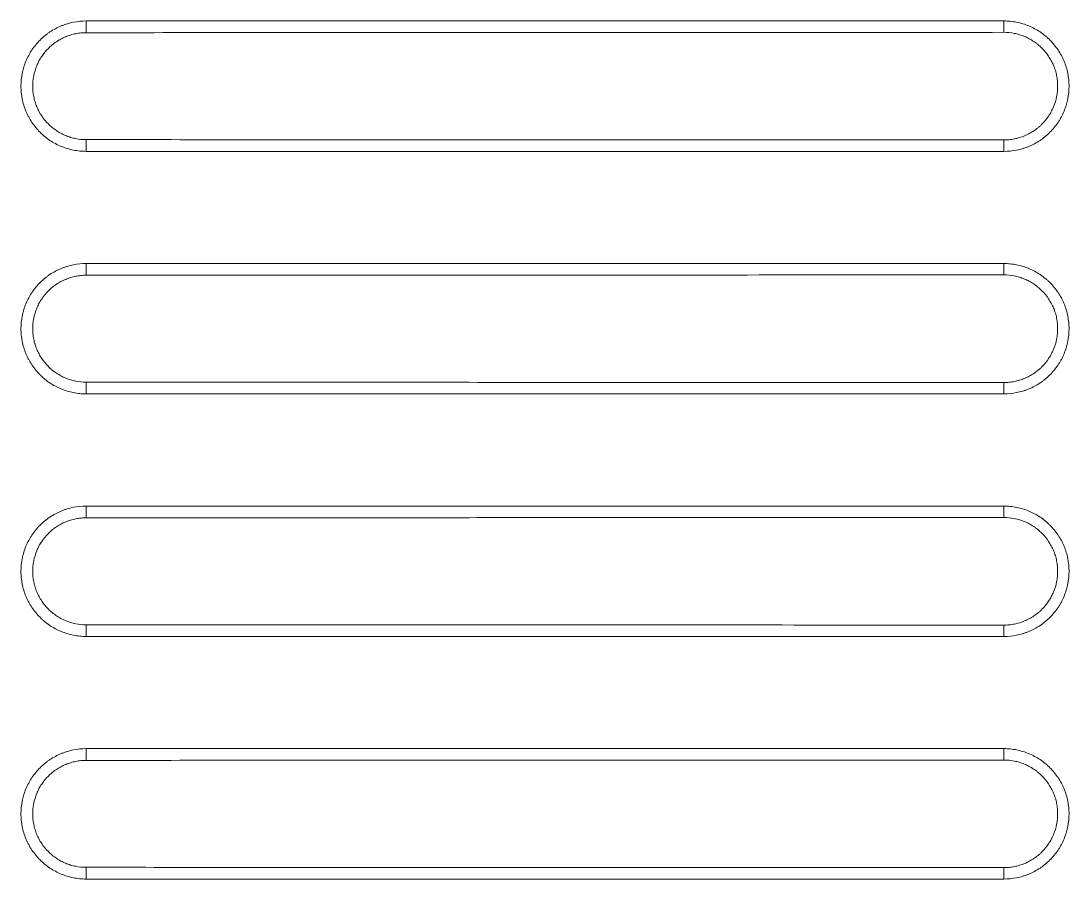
# Model space of a CAD drawing. Header units: millimetres. Extents: x -195 to 1349, y 148 to 750.
# Drawn here: x 904.64 to 924.09, y 431.03 to 446.94 of the extents above; entities that cross this region are included whole.
import ezdxf

# ---------------------------------------------------------------- set-up
doc = ezdxf.new("R2010")
doc.units = ezdxf.units.MM
doc.layers.add('4', color=7, linetype='CONTINUOUS', true_color=0xffffff)

msp = doc.modelspace()

# ---------------------------------------------------------------- linework, layer by layer
at = {"layer": '4', "color": 7, "linetype": 'Continuous', "lineweight": 18}
for points, knots in [([(905.849, 446.945), (905.769, 446.945), (905.69, 446.937), (905.574, 446.914), (905.536, 446.904), (905.479, 446.887), (905.46, 446.881), (905.423, 446.867), (905.404, 446.86), (905.313, 446.822), (905.243, 446.785), (905.161, 446.73), (905.145, 446.719), (905.113, 446.695), (905.097, 446.683), (905.051, 446.645), (905.022, 446.619), (904.938, 446.535), (904.888, 446.474), (904.832, 446.391), (904.822, 446.374), (904.801, 446.34), (904.792, 446.323), (904.764, 446.271), (904.747, 446.235), (904.716, 446.162), (904.703, 446.125), (904.686, 446.068), (904.681, 446.049), (904.671, 446.011), (904.667, 445.991), (904.647, 445.893), (904.639, 445.815), (904.639, 445.697), (904.641, 445.657), (904.647, 445.598), (904.65, 445.578), (904.655, 445.539), (904.659, 445.519), (904.678, 445.422), (904.701, 445.347), (904.739, 445.255), (904.747, 445.237), (904.764, 445.201), (904.773, 445.183), (904.801, 445.13), (904.821, 445.097), (904.887, 444.998), (904.937, 444.937), (905.007, 444.867), (905.022, 444.853), (905.051, 444.826), (905.096, 444.787), (905.143, 444.752), (905.209, 444.708), (905.243, 444.688), (905.313, 444.65), (905.349, 444.633), (905.459, 444.588), (905.534, 444.565), (905.65, 444.541), (905.69, 444.536), (905.769, 444.528), (905.809, 444.526), (905.849, 444.526)], [0, 0, 0, 0, 0.0625, 0.0625, 0.09375, 0.09375, 0.109375, 0.109375, 0.125, 0.125, 0.1875, 0.1875, 0.203125, 0.203125, 0.21875, 0.21875, 0.25, 0.25, 0.3125, 0.3125, 0.328125, 0.328125, 0.34375, 0.34375, 0.375, 0.375, 0.40625, 0.40625, 0.421875, 0.421875, 0.4375, 0.4375, 0.5, 0.5, 0.53125, 0.53125, 0.546875, 0.546875, 0.5625, 0.5625, 0.625, 0.625, 0.640625, 0.640625, 0.65625, 0.65625, 0.6875, 0.6875, 0.75, 0.75, 0.765625, 0.765625, 0.78125, 0.8125, 0.8125, 0.84375, 0.84375, 0.875, 0.875, 0.9375, 0.9375, 0.96875, 0.96875, 1, 1, 1, 1]), ([(922.878, 446.945), (920.57, 446.945), (918.262, 446.945), (914.27, 446.945), (912.586, 446.945), (909.217, 446.945), (907.533, 446.945), (905.849, 446.945)], [0, 0, 0, 0, 0.406548, 0.406548, 0.703274, 0.703274, 1, 1, 1, 1]), ([(922.878, 444.526), (922.957, 444.526), (923.036, 444.534), (923.152, 444.557), (923.19, 444.566), (923.247, 444.584), (923.266, 444.59), (923.304, 444.603), (923.322, 444.61), (923.414, 444.648), (923.483, 444.685), (923.565, 444.74), (923.582, 444.752), (923.614, 444.775), (923.629, 444.788), (923.676, 444.826), (923.705, 444.852), (923.789, 444.936), (923.839, 444.997), (923.894, 445.079), (923.905, 445.096), (923.925, 445.13), (923.935, 445.148), (923.963, 445.2), (923.98, 445.236), (924.01, 445.308), (924.023, 445.346), (924.04, 445.402), (924.046, 445.421), (924.055, 445.46), (924.06, 445.48), (924.079, 445.577), (924.087, 445.656), (924.087, 445.774), (924.085, 445.813), (924.079, 445.873), (924.077, 445.893), (924.071, 445.932), (924.068, 445.952), (924.048, 446.049), (924.026, 446.124), (923.988, 446.216), (923.98, 446.234), (923.963, 446.27), (923.954, 446.288), (923.926, 446.34), (923.905, 446.374), (923.84, 446.472), (923.79, 446.534), (923.719, 446.604), (923.705, 446.618), (923.675, 446.645), (923.631, 446.683), (923.583, 446.719), (923.518, 446.762), (923.484, 446.783), (923.414, 446.82), (923.378, 446.837), (923.268, 446.883), (923.192, 446.906), (923.076, 446.929), (923.037, 446.935), (922.957, 446.943), (922.917, 446.945), (922.878, 446.945)], [0, 0, 0, 0, 0.0625, 0.0625, 0.09375, 0.09375, 0.109375, 0.109375, 0.125, 0.125, 0.1875, 0.1875, 0.203125, 0.203125, 0.21875, 0.21875, 0.25, 0.25, 0.3125, 0.3125, 0.328125, 0.328125, 0.34375, 0.34375, 0.375, 0.375, 0.40625, 0.40625, 0.421875, 0.421875, 0.4375, 0.4375, 0.5, 0.5, 0.53125, 0.53125, 0.546875, 0.546875, 0.5625, 0.5625, 0.625, 0.625, 0.640625, 0.640625, 0.65625, 0.65625, 0.6875, 0.6875, 0.75, 0.75, 0.765625, 0.765625, 0.78125, 0.8125, 0.8125, 0.84375, 0.84375, 0.875, 0.875, 0.9375, 0.9375, 0.96875, 0.96875, 1, 1, 1, 1]), ([(905.849, 444.743), (905.783, 444.743), (905.719, 444.75), (905.624, 444.769), (905.593, 444.776), (905.53, 444.795), (905.499, 444.806), (905.439, 444.831), (905.381, 444.859), (905.325, 444.892), (905.285, 444.919), (905.272, 444.929), (905.246, 444.948), (905.233, 444.958), (905.195, 444.989), (905.171, 445.011), (905.102, 445.08), (905.061, 445.13), (905.016, 445.197), (905.007, 445.211), (904.99, 445.239), (904.982, 445.253), (904.959, 445.296), (904.945, 445.325), (904.921, 445.385), (904.91, 445.416), (904.895, 445.462), (904.891, 445.478), (904.883, 445.509), (904.88, 445.525), (904.87, 445.573), (904.861, 445.638), (904.857, 445.702), (904.857, 445.767), (904.859, 445.799), (904.863, 445.848), (904.865, 445.864), (904.87, 445.897), (904.884, 445.977), (904.908, 446.054), (904.939, 446.129), (904.945, 446.144), (904.959, 446.173), (904.966, 446.188), (904.989, 446.231), (905.006, 446.259), (905.06, 446.34), (905.101, 446.39), (905.159, 446.448), (905.17, 446.459), (905.195, 446.481), (905.207, 446.491), (905.244, 446.522), (905.27, 446.542), (905.324, 446.578), (905.352, 446.594), (905.409, 446.625), (905.439, 446.639), (905.499, 446.664), (905.56, 446.686), (905.623, 446.702), (905.686, 446.714), (905.718, 446.719), (905.783, 446.726), (905.816, 446.727), (905.849, 446.727)], [0, 0, 0, 0, 0.0625, 0.0625, 0.09375, 0.09375, 0.125, 0.125, 0.15625, 0.1875, 0.1875, 0.203125, 0.203125, 0.21875, 0.21875, 0.25, 0.25, 0.3125, 0.3125, 0.328125, 0.328125, 0.34375, 0.34375, 0.375, 0.375, 0.40625, 0.40625, 0.421875, 0.421875, 0.4375, 0.4375, 0.46875, 0.5, 0.5, 0.53125, 0.53125, 0.546875, 0.546875, 0.5625, 0.625, 0.625, 0.640625, 0.640625, 0.65625, 0.65625, 0.6875, 0.6875, 0.75, 0.75, 0.765625, 0.765625, 0.78125, 0.78125, 0.8125, 0.8125, 0.84375, 0.84375, 0.875, 0.875, 0.90625, 0.9375, 0.9375, 0.96875, 0.96875, 1, 1, 1, 1]), ([(922.878, 446.734), (920.57, 446.733), (918.262, 446.732), (914.27, 446.73), (912.586, 446.73), (909.217, 446.729), (907.533, 446.728), (905.849, 446.727)], [0, 0, 0, 0, 0.406541, 0.406541, 0.703271, 0.703271, 1, 1, 1, 1]), ([(922.878, 446.734), (922.943, 446.734), (923.008, 446.727), (923.104, 446.708), (923.136, 446.7), (923.183, 446.686), (923.198, 446.681), (923.229, 446.67), (923.245, 446.664), (923.29, 446.645), (923.349, 446.617), (923.405, 446.584), (923.445, 446.557), (923.459, 446.547), (923.485, 446.528), (923.498, 446.518), (923.536, 446.486), (923.56, 446.464), (923.63, 446.395), (923.671, 446.345), (923.717, 446.277), (923.725, 446.263), (923.742, 446.235), (923.75, 446.221), (923.774, 446.177), (923.787, 446.148), (923.812, 446.088), (923.823, 446.057), (923.838, 446.01), (923.842, 445.995), (923.85, 445.963), (923.854, 445.947), (923.863, 445.898), (923.873, 445.834), (923.876, 445.769), (923.876, 445.704), (923.875, 445.671), (923.87, 445.622), (923.868, 445.606), (923.863, 445.573), (923.849, 445.492), (923.825, 445.415), (923.794, 445.339), (923.788, 445.324), (923.774, 445.294), (923.766, 445.28), (923.743, 445.236), (923.726, 445.208), (923.672, 445.127), (923.631, 445.077), (923.573, 445.018), (923.561, 445.007), (923.536, 444.985), (923.524, 444.974), (923.486, 444.943), (923.46, 444.924), (923.406, 444.888), (923.378, 444.871), (923.32, 444.84), (923.29, 444.826), (923.23, 444.801), (923.169, 444.779), (923.105, 444.763), (923.041, 444.75), (923.009, 444.745), (922.943, 444.739), (922.91, 444.737), (922.878, 444.737)], [0, 0, 0, 0, 0.0625, 0.0625, 0.09375, 0.09375, 0.109375, 0.109375, 0.125, 0.125, 0.15625, 0.1875, 0.1875, 0.203125, 0.203125, 0.21875, 0.21875, 0.25, 0.25, 0.3125, 0.3125, 0.328125, 0.328125, 0.34375, 0.34375, 0.375, 0.375, 0.40625, 0.40625, 0.421875, 0.421875, 0.4375, 0.4375, 0.46875, 0.5, 0.5, 0.53125, 0.53125, 0.546875, 0.546875, 0.5625, 0.625, 0.625, 0.640625, 0.640625, 0.65625, 0.65625, 0.6875, 0.6875, 0.75, 0.75, 0.765625, 0.765625, 0.78125, 0.78125, 0.8125, 0.8125, 0.84375, 0.84375, 0.875, 0.875, 0.90625, 0.9375, 0.9375, 0.96875, 0.96875, 1, 1, 1, 1]), ([(922.878, 444.737), (920.57, 444.738), (918.262, 444.739), (914.27, 444.74), (912.586, 444.741), (909.217, 444.742), (907.533, 444.743), (905.849, 444.743)], [0, 0, 0, 0, 0.406541, 0.406541, 0.703271, 0.703271, 1, 1, 1, 1]), ([(922.878, 444.526), (920.57, 444.526), (918.262, 444.526), (914.27, 444.526), (912.586, 444.526), (909.217, 444.526), (907.533, 444.526), (905.849, 444.526)], [0, 0, 0, 0, 0.406548, 0.406548, 0.703274, 0.703274, 1, 1, 1, 1]), ([(905.849, 442.445), (905.769, 442.445), (905.69, 442.437), (905.574, 442.414), (905.536, 442.404), (905.479, 442.387), (905.46, 442.381), (905.423, 442.367), (905.404, 442.36), (905.313, 442.322), (905.243, 442.285), (905.161, 442.23), (905.145, 442.219), (905.113, 442.195), (905.097, 442.183), (905.051, 442.145), (905.022, 442.119), (904.938, 442.035), (904.888, 441.974), (904.832, 441.891), (904.822, 441.874), (904.801, 441.84), (904.792, 441.823), (904.764, 441.771), (904.747, 441.735), (904.716, 441.662), (904.703, 441.625), (904.686, 441.568), (904.681, 441.549), (904.671, 441.511), (904.667, 441.491), (904.647, 441.393), (904.639, 441.315), (904.639, 441.197), (904.641, 441.157), (904.647, 441.098), (904.65, 441.078), (904.655, 441.039), (904.659, 441.019), (904.678, 440.922), (904.701, 440.847), (904.739, 440.755), (904.747, 440.737), (904.764, 440.701), (904.773, 440.683), (904.801, 440.63), (904.821, 440.597), (904.887, 440.498), (904.937, 440.437), (905.007, 440.367), (905.022, 440.353), (905.051, 440.326), (905.096, 440.287), (905.143, 440.252), (905.209, 440.208), (905.243, 440.188), (905.313, 440.15), (905.349, 440.133), (905.459, 440.088), (905.534, 440.065), (905.65, 440.041), (905.69, 440.036), (905.769, 440.028), (905.809, 440.026), (905.849, 440.026)], [0, 0, 0, 0, 0.0625, 0.0625, 0.09375, 0.09375, 0.109375, 0.109375, 0.125, 0.125, 0.1875, 0.1875, 0.203125, 0.203125, 0.21875, 0.21875, 0.25, 0.25, 0.3125, 0.3125, 0.328125, 0.328125, 0.34375, 0.34375, 0.375, 0.375, 0.40625, 0.40625, 0.421875, 0.421875, 0.4375, 0.4375, 0.5, 0.5, 0.53125, 0.53125, 0.546875, 0.546875, 0.5625, 0.5625, 0.625, 0.625, 0.640625, 0.640625, 0.65625, 0.65625, 0.6875, 0.6875, 0.75, 0.75, 0.765625, 0.765625, 0.78125, 0.8125, 0.8125, 0.84375, 0.84375, 0.875, 0.875, 0.9375, 0.9375, 0.96875, 0.96875, 1, 1, 1, 1]), ([(922.878, 442.445), (920.57, 442.445), (918.262, 442.445), (914.27, 442.445), (912.586, 442.445), (909.217, 442.445), (907.533, 442.445), (905.849, 442.445)], [0, 0, 0, 0, 0.406548, 0.406548, 0.703274, 0.703274, 1, 1, 1, 1]), ([(922.878, 440.026), (922.957, 440.026), (923.036, 440.034), (923.152, 440.057), (923.19, 440.066), (923.247, 440.084), (923.266, 440.09), (923.304, 440.103), (923.322, 440.11), (923.414, 440.148), (923.483, 440.185), (923.565, 440.24), (923.582, 440.252), (923.614, 440.275), (923.629, 440.288), (923.676, 440.326), (923.705, 440.352), (923.789, 440.436), (923.839, 440.497), (923.894, 440.579), (923.905, 440.596), (923.925, 440.63), (923.935, 440.648), (923.963, 440.7), (923.98, 440.736), (924.01, 440.808), (924.023, 440.846), (924.04, 440.902), (924.046, 440.921), (924.055, 440.96), (924.06, 440.98), (924.079, 441.077), (924.087, 441.156), (924.087, 441.274), (924.085, 441.313), (924.079, 441.373), (924.077, 441.393), (924.071, 441.432), (924.068, 441.452), (924.048, 441.549), (924.026, 441.624), (923.988, 441.716), (923.98, 441.734), (923.963, 441.77), (923.954, 441.788), (923.926, 441.84), (923.905, 441.874), (923.84, 441.972), (923.79, 442.034), (923.719, 442.104), (923.705, 442.118), (923.675, 442.145), (923.631, 442.183), (923.583, 442.219), (923.518, 442.262), (923.484, 442.283), (923.414, 442.32), (923.378, 442.337), (923.268, 442.383), (923.192, 442.406), (923.076, 442.429), (923.037, 442.435), (922.957, 442.443), (922.917, 442.445), (922.878, 442.445)], [0, 0, 0, 0, 0.0625, 0.0625, 0.09375, 0.09375, 0.109375, 0.109375, 0.125, 0.125, 0.1875, 0.1875, 0.203125, 0.203125, 0.21875, 0.21875, 0.25, 0.25, 0.3125, 0.3125, 0.328125, 0.328125, 0.34375, 0.34375, 0.375, 0.375, 0.40625, 0.40625, 0.421875, 0.421875, 0.4375, 0.4375, 0.5, 0.5, 0.53125, 0.53125, 0.546875, 0.546875, 0.5625, 0.5625, 0.625, 0.625, 0.640625, 0.640625, 0.65625, 0.65625, 0.6875, 0.6875, 0.75, 0.75, 0.765625, 0.765625, 0.78125, 0.8125, 0.8125, 0.84375, 0.84375, 0.875, 0.875, 0.9375, 0.9375, 0.96875, 0.96875, 1, 1, 1, 1]), ([(905.849, 440.243), (905.783, 440.243), (905.719, 440.25), (905.624, 440.269), (905.593, 440.276), (905.53, 440.295), (905.499, 440.306), (905.439, 440.331), (905.381, 440.359), (905.325, 440.392), (905.285, 440.419), (905.272, 440.429), (905.246, 440.448), (905.233, 440.458), (905.195, 440.489), (905.171, 440.511), (905.102, 440.58), (905.061, 440.63), (905.016, 440.697), (905.007, 440.711), (904.99, 440.739), (904.982, 440.753), (904.959, 440.796), (904.945, 440.825), (904.921, 440.885), (904.91, 440.916), (904.895, 440.962), (904.891, 440.978), (904.883, 441.009), (904.88, 441.025), (904.87, 441.073), (904.861, 441.138), (904.857, 441.202), (904.857, 441.267), (904.859, 441.299), (904.863, 441.348), (904.865, 441.364), (904.87, 441.397), (904.884, 441.477), (904.908, 441.554), (904.939, 441.629), (904.945, 441.644), (904.959, 441.673), (904.966, 441.688), (904.989, 441.731), (905.006, 441.759), (905.06, 441.84), (905.101, 441.89), (905.159, 441.948), (905.17, 441.959), (905.195, 441.981), (905.207, 441.991), (905.244, 442.022), (905.27, 442.042), (905.324, 442.078), (905.352, 442.094), (905.409, 442.125), (905.439, 442.139), (905.499, 442.164), (905.56, 442.186), (905.623, 442.202), (905.686, 442.214), (905.718, 442.219), (905.783, 442.226), (905.816, 442.227), (905.849, 442.227)], [0, 0, 0, 0, 0.0625, 0.0625, 0.09375, 0.09375, 0.125, 0.125, 0.15625, 0.1875, 0.1875, 0.203125, 0.203125, 0.21875, 0.21875, 0.25, 0.25, 0.3125, 0.3125, 0.328125, 0.328125, 0.34375, 0.34375, 0.375, 0.375, 0.40625, 0.40625, 0.421875, 0.421875, 0.4375, 0.4375, 0.46875, 0.5, 0.5, 0.53125, 0.53125, 0.546875, 0.546875, 0.5625, 0.625, 0.625, 0.640625, 0.640625, 0.65625, 0.65625, 0.6875, 0.6875, 0.75, 0.75, 0.765625, 0.765625, 0.78125, 0.78125, 0.8125, 0.8125, 0.84375, 0.84375, 0.875, 0.875, 0.90625, 0.9375, 0.9375, 0.96875, 0.96875, 1, 1, 1, 1]), ([(922.878, 442.234), (920.57, 442.233), (918.262, 442.232), (914.27, 442.23), (912.586, 442.23), (909.217, 442.229), (907.533, 442.228), (905.849, 442.227)], [0, 0, 0, 0, 0.406541, 0.406541, 0.703271, 0.703271, 1, 1, 1, 1]), ([(922.878, 442.234), (922.943, 442.234), (923.008, 442.227), (923.104, 442.208), (923.136, 442.2), (923.183, 442.186), (923.198, 442.181), (923.229, 442.17), (923.245, 442.164), (923.29, 442.145), (923.349, 442.117), (923.405, 442.084), (923.445, 442.057), (923.459, 442.047), (923.485, 442.028), (923.498, 442.018), (923.536, 441.986), (923.56, 441.964), (923.63, 441.895), (923.671, 441.845), (923.717, 441.777), (923.725, 441.763), (923.742, 441.735), (923.75, 441.721), (923.774, 441.677), (923.787, 441.648), (923.812, 441.588), (923.823, 441.557), (923.838, 441.51), (923.842, 441.495), (923.85, 441.463), (923.854, 441.447), (923.863, 441.398), (923.873, 441.334), (923.876, 441.269), (923.876, 441.204), (923.875, 441.171), (923.87, 441.122), (923.868, 441.106), (923.863, 441.073), (923.849, 440.992), (923.825, 440.915), (923.794, 440.839), (923.788, 440.824), (923.774, 440.794), (923.766, 440.78), (923.743, 440.736), (923.726, 440.708), (923.672, 440.627), (923.631, 440.577), (923.573, 440.518), (923.561, 440.507), (923.536, 440.485), (923.524, 440.474), (923.486, 440.443), (923.46, 440.424), (923.406, 440.388), (923.378, 440.371), (923.32, 440.34), (923.29, 440.326), (923.23, 440.301), (923.169, 440.279), (923.105, 440.263), (923.041, 440.25), (923.009, 440.245), (922.943, 440.239), (922.91, 440.237), (922.878, 440.237)], [0, 0, 0, 0, 0.0625, 0.0625, 0.09375, 0.09375, 0.109375, 0.109375, 0.125, 0.125, 0.15625, 0.1875, 0.1875, 0.203125, 0.203125, 0.21875, 0.21875, 0.25, 0.25, 0.3125, 0.3125, 0.328125, 0.328125, 0.34375, 0.34375, 0.375, 0.375, 0.40625, 0.40625, 0.421875, 0.421875, 0.4375, 0.4375, 0.46875, 0.5, 0.5, 0.53125, 0.53125, 0.546875, 0.546875, 0.5625, 0.625, 0.625, 0.640625, 0.640625, 0.65625, 0.65625, 0.6875, 0.6875, 0.75, 0.75, 0.765625, 0.765625, 0.78125, 0.78125, 0.8125, 0.8125, 0.84375, 0.84375, 0.875, 0.875, 0.90625, 0.9375, 0.9375, 0.96875, 0.96875, 1, 1, 1, 1]), ([(922.878, 440.237), (920.57, 440.238), (918.262, 440.239), (914.27, 440.24), (912.586, 440.241), (909.217, 440.242), (907.533, 440.243), (905.849, 440.243)], [0, 0, 0, 0, 0.406541, 0.406541, 0.703271, 0.703271, 1, 1, 1, 1]), ([(922.878, 440.026), (920.57, 440.026), (918.262, 440.026), (914.27, 440.026), (912.586, 440.026), (909.217, 440.026), (907.533, 440.026), (905.849, 440.026)], [0, 0, 0, 0, 0.406548, 0.406548, 0.703274, 0.703274, 1, 1, 1, 1]), ([(905.849, 437.945), (905.769, 437.945), (905.69, 437.937), (905.574, 437.914), (905.536, 437.904), (905.479, 437.887), (905.46, 437.881), (905.423, 437.867), (905.404, 437.86), (905.313, 437.822), (905.243, 437.785), (905.161, 437.73), (905.145, 437.719), (905.113, 437.695), (905.097, 437.683), (905.051, 437.645), (905.022, 437.619), (904.938, 437.535), (904.888, 437.474), (904.832, 437.391), (904.822, 437.374), (904.801, 437.34), (904.792, 437.323), (904.764, 437.271), (904.747, 437.235), (904.716, 437.162), (904.703, 437.125), (904.686, 437.068), (904.681, 437.049), (904.671, 437.011), (904.667, 436.991), (904.647, 436.893), (904.639, 436.815), (904.639, 436.697), (904.641, 436.657), (904.647, 436.598), (904.65, 436.578), (904.655, 436.539), (904.659, 436.519), (904.678, 436.422), (904.701, 436.347), (904.739, 436.255), (904.747, 436.237), (904.764, 436.201), (904.773, 436.183), (904.801, 436.13), (904.821, 436.097), (904.887, 435.998), (904.937, 435.937), (905.007, 435.867), (905.022, 435.853), (905.051, 435.826), (905.096, 435.787), (905.143, 435.752), (905.209, 435.708), (905.243, 435.688), (905.313, 435.65), (905.349, 435.633), (905.459, 435.588), (905.534, 435.565), (905.65, 435.541), (905.69, 435.536), (905.769, 435.528), (905.809, 435.526), (905.849, 435.526)], [0, 0, 0, 0, 0.0625, 0.0625, 0.09375, 0.09375, 0.109375, 0.109375, 0.125, 0.125, 0.1875, 0.1875, 0.203125, 0.203125, 0.21875, 0.21875, 0.25, 0.25, 0.3125, 0.3125, 0.328125, 0.328125, 0.34375, 0.34375, 0.375, 0.375, 0.40625, 0.40625, 0.421875, 0.421875, 0.4375, 0.4375, 0.5, 0.5, 0.53125, 0.53125, 0.546875, 0.546875, 0.5625, 0.5625, 0.625, 0.625, 0.640625, 0.640625, 0.65625, 0.65625, 0.6875, 0.6875, 0.75, 0.75, 0.765625, 0.765625, 0.78125, 0.8125, 0.8125, 0.84375, 0.84375, 0.875, 0.875, 0.9375, 0.9375, 0.96875, 0.96875, 1, 1, 1, 1]), ([(922.878, 437.945), (920.57, 437.945), (918.262, 437.945), (914.27, 437.945), (912.586, 437.945), (909.217, 437.945), (907.533, 437.945), (905.849, 437.945)], [0, 0, 0, 0, 0.406548, 0.406548, 0.703274, 0.703274, 1, 1, 1, 1]), ([(922.878, 435.526), (922.957, 435.526), (923.036, 435.534), (923.152, 435.557), (923.19, 435.566), (923.247, 435.584), (923.266, 435.59), (923.304, 435.603), (923.322, 435.61), (923.414, 435.648), (923.483, 435.685), (923.565, 435.74), (923.582, 435.752), (923.614, 435.775), (923.629, 435.788), (923.676, 435.826), (923.705, 435.852), (923.789, 435.936), (923.839, 435.997), (923.894, 436.079), (923.905, 436.096), (923.925, 436.13), (923.935, 436.148), (923.963, 436.2), (923.98, 436.236), (924.01, 436.308), (924.023, 436.346), (924.04, 436.402), (924.046, 436.421), (924.055, 436.46), (924.06, 436.48), (924.079, 436.577), (924.087, 436.656), (924.087, 436.774), (924.085, 436.813), (924.079, 436.873), (924.077, 436.893), (924.071, 436.932), (924.068, 436.952), (924.048, 437.049), (924.026, 437.124), (923.988, 437.216), (923.98, 437.234), (923.963, 437.27), (923.954, 437.288), (923.926, 437.34), (923.905, 437.374), (923.84, 437.472), (923.79, 437.534), (923.719, 437.604), (923.705, 437.618), (923.675, 437.645), (923.631, 437.683), (923.583, 437.719), (923.518, 437.762), (923.484, 437.783), (923.414, 437.82), (923.378, 437.837), (923.268, 437.883), (923.192, 437.906), (923.076, 437.929), (923.037, 437.935), (922.957, 437.943), (922.917, 437.945), (922.878, 437.945)], [0, 0, 0, 0, 0.0625, 0.0625, 0.09375, 0.09375, 0.109375, 0.109375, 0.125, 0.125, 0.1875, 0.1875, 0.203125, 0.203125, 0.21875, 0.21875, 0.25, 0.25, 0.3125, 0.3125, 0.328125, 0.328125, 0.34375, 0.34375, 0.375, 0.375, 0.40625, 0.40625, 0.421875, 0.421875, 0.4375, 0.4375, 0.5, 0.5, 0.53125, 0.53125, 0.546875, 0.546875, 0.5625, 0.5625, 0.625, 0.625, 0.640625, 0.640625, 0.65625, 0.65625, 0.6875, 0.6875, 0.75, 0.75, 0.765625, 0.765625, 0.78125, 0.8125, 0.8125, 0.84375, 0.84375, 0.875, 0.875, 0.9375, 0.9375, 0.96875, 0.96875, 1, 1, 1, 1]), ([(905.849, 435.743), (905.783, 435.743), (905.719, 435.75), (905.624, 435.769), (905.593, 435.776), (905.53, 435.795), (905.499, 435.806), (905.439, 435.831), (905.381, 435.859), (905.325, 435.892), (905.285, 435.919), (905.272, 435.929), (905.246, 435.948), (905.233, 435.958), (905.195, 435.989), (905.171, 436.011), (905.102, 436.08), (905.061, 436.13), (905.016, 436.197), (905.007, 436.211), (904.99, 436.239), (904.982, 436.253), (904.959, 436.296), (904.945, 436.325), (904.921, 436.385), (904.91, 436.416), (904.895, 436.462), (904.891, 436.478), (904.883, 436.509), (904.88, 436.525), (904.87, 436.573), (904.861, 436.638), (904.857, 436.702), (904.857, 436.767), (904.859, 436.799), (904.863, 436.848), (904.865, 436.864), (904.87, 436.897), (904.884, 436.977), (904.908, 437.054), (904.939, 437.129), (904.945, 437.144), (904.959, 437.173), (904.966, 437.188), (904.989, 437.231), (905.006, 437.259), (905.06, 437.34), (905.101, 437.39), (905.159, 437.448), (905.17, 437.459), (905.195, 437.481), (905.207, 437.491), (905.244, 437.522), (905.27, 437.542), (905.324, 437.578), (905.352, 437.594), (905.409, 437.625), (905.439, 437.639), (905.499, 437.664), (905.56, 437.686), (905.623, 437.702), (905.686, 437.714), (905.718, 437.719), (905.783, 437.726), (905.816, 437.727), (905.849, 437.727)], [0, 0, 0, 0, 0.0625, 0.0625, 0.09375, 0.09375, 0.125, 0.125, 0.15625, 0.1875, 0.1875, 0.203125, 0.203125, 0.21875, 0.21875, 0.25, 0.25, 0.3125, 0.3125, 0.328125, 0.328125, 0.34375, 0.34375, 0.375, 0.375, 0.40625, 0.40625, 0.421875, 0.421875, 0.4375, 0.4375, 0.46875, 0.5, 0.5, 0.53125, 0.53125, 0.546875, 0.546875, 0.5625, 0.625, 0.625, 0.640625, 0.640625, 0.65625, 0.65625, 0.6875, 0.6875, 0.75, 0.75, 0.765625, 0.765625, 0.78125, 0.78125, 0.8125, 0.8125, 0.84375, 0.84375, 0.875, 0.875, 0.90625, 0.9375, 0.9375, 0.96875, 0.96875, 1, 1, 1, 1]), ([(922.878, 437.734), (920.57, 437.733), (918.262, 437.732), (914.27, 437.73), (912.586, 437.73), (909.217, 437.729), (907.533, 437.728), (905.849, 437.727)], [0, 0, 0, 0, 0.406541, 0.406541, 0.703271, 0.703271, 1, 1, 1, 1]), ([(922.878, 437.734), (922.943, 437.734), (923.008, 437.727), (923.104, 437.708), (923.136, 437.7), (923.183, 437.686), (923.198, 437.681), (923.229, 437.67), (923.245, 437.664), (923.29, 437.645), (923.349, 437.617), (923.405, 437.584), (923.445, 437.557), (923.459, 437.547), (923.485, 437.528), (923.498, 437.518), (923.536, 437.486), (923.56, 437.464), (923.63, 437.395), (923.671, 437.345), (923.717, 437.277), (923.725, 437.263), (923.742, 437.235), (923.75, 437.221), (923.774, 437.177), (923.787, 437.148), (923.812, 437.088), (923.823, 437.057), (923.838, 437.01), (923.842, 436.995), (923.85, 436.963), (923.854, 436.947), (923.863, 436.898), (923.873, 436.834), (923.876, 436.769), (923.876, 436.704), (923.875, 436.671), (923.87, 436.622), (923.868, 436.606), (923.863, 436.573), (923.849, 436.492), (923.825, 436.415), (923.794, 436.339), (923.788, 436.324), (923.774, 436.294), (923.766, 436.28), (923.743, 436.236), (923.726, 436.208), (923.672, 436.127), (923.631, 436.077), (923.573, 436.018), (923.561, 436.007), (923.536, 435.985), (923.524, 435.974), (923.486, 435.943), (923.46, 435.924), (923.406, 435.888), (923.378, 435.871), (923.32, 435.84), (923.29, 435.826), (923.23, 435.801), (923.169, 435.779), (923.105, 435.763), (923.041, 435.75), (923.009, 435.745), (922.943, 435.739), (922.91, 435.737), (922.878, 435.737)], [0, 0, 0, 0, 0.0625, 0.0625, 0.09375, 0.09375, 0.109375, 0.109375, 0.125, 0.125, 0.15625, 0.1875, 0.1875, 0.203125, 0.203125, 0.21875, 0.21875, 0.25, 0.25, 0.3125, 0.3125, 0.328125, 0.328125, 0.34375, 0.34375, 0.375, 0.375, 0.40625, 0.40625, 0.421875, 0.421875, 0.4375, 0.4375, 0.46875, 0.5, 0.5, 0.53125, 0.53125, 0.546875, 0.546875, 0.5625, 0.625, 0.625, 0.640625, 0.640625, 0.65625, 0.65625, 0.6875, 0.6875, 0.75, 0.75, 0.765625, 0.765625, 0.78125, 0.78125, 0.8125, 0.8125, 0.84375, 0.84375, 0.875, 0.875, 0.90625, 0.9375, 0.9375, 0.96875, 0.96875, 1, 1, 1, 1]), ([(922.878, 435.737), (920.57, 435.738), (918.262, 435.739), (914.27, 435.74), (912.586, 435.741), (909.217, 435.742), (907.533, 435.743), (905.849, 435.743)], [0, 0, 0, 0, 0.406541, 0.406541, 0.703271, 0.703271, 1, 1, 1, 1]), ([(922.878, 435.526), (920.57, 435.526), (918.262, 435.526), (914.27, 435.526), (912.586, 435.526), (909.217, 435.526), (907.533, 435.526), (905.849, 435.526)], [0, 0, 0, 0, 0.406548, 0.406548, 0.703274, 0.703274, 1, 1, 1, 1]), ([(905.849, 433.445), (905.769, 433.445), (905.69, 433.437), (905.574, 433.414), (905.536, 433.404), (905.479, 433.387), (905.46, 433.381), (905.423, 433.367), (905.404, 433.36), (905.313, 433.322), (905.243, 433.285), (905.161, 433.23), (905.145, 433.219), (905.113, 433.195), (905.097, 433.183), (905.051, 433.145), (905.022, 433.119), (904.938, 433.035), (904.888, 432.974), (904.832, 432.891), (904.822, 432.874), (904.801, 432.84), (904.792, 432.823), (904.764, 432.771), (904.747, 432.735), (904.716, 432.662), (904.703, 432.625), (904.686, 432.568), (904.681, 432.549), (904.671, 432.511), (904.667, 432.491), (904.647, 432.393), (904.639, 432.315), (904.639, 432.197), (904.641, 432.157), (904.647, 432.098), (904.65, 432.078), (904.655, 432.039), (904.659, 432.019), (904.678, 431.922), (904.701, 431.847), (904.739, 431.755), (904.747, 431.737), (904.764, 431.701), (904.773, 431.683), (904.801, 431.63), (904.821, 431.597), (904.887, 431.498), (904.937, 431.437), (905.007, 431.367), (905.022, 431.353), (905.051, 431.326), (905.096, 431.287), (905.143, 431.252), (905.209, 431.208), (905.243, 431.188), (905.313, 431.15), (905.349, 431.133), (905.459, 431.088), (905.534, 431.065), (905.65, 431.041), (905.69, 431.036), (905.769, 431.028), (905.809, 431.026), (905.849, 431.026)], [0, 0, 0, 0, 0.0625, 0.0625, 0.09375, 0.09375, 0.109375, 0.109375, 0.125, 0.125, 0.1875, 0.1875, 0.203125, 0.203125, 0.21875, 0.21875, 0.25, 0.25, 0.3125, 0.3125, 0.328125, 0.328125, 0.34375, 0.34375, 0.375, 0.375, 0.40625, 0.40625, 0.421875, 0.421875, 0.4375, 0.4375, 0.5, 0.5, 0.53125, 0.53125, 0.546875, 0.546875, 0.5625, 0.5625, 0.625, 0.625, 0.640625, 0.640625, 0.65625, 0.65625, 0.6875, 0.6875, 0.75, 0.75, 0.765625, 0.765625, 0.78125, 0.8125, 0.8125, 0.84375, 0.84375, 0.875, 0.875, 0.9375, 0.9375, 0.96875, 0.96875, 1, 1, 1, 1]), ([(922.878, 433.445), (920.57, 433.445), (918.262, 433.445), (914.27, 433.445), (912.586, 433.445), (909.217, 433.445), (907.533, 433.445), (905.849, 433.445)], [0, 0, 0, 0, 0.406548, 0.406548, 0.703274, 0.703274, 1, 1, 1, 1]), ([(922.878, 431.026), (922.957, 431.026), (923.036, 431.034), (923.152, 431.057), (923.19, 431.066), (923.247, 431.084), (923.266, 431.09), (923.304, 431.103), (923.322, 431.11), (923.414, 431.148), (923.483, 431.185), (923.565, 431.24), (923.582, 431.252), (923.614, 431.275), (923.629, 431.288), (923.676, 431.326), (923.705, 431.352), (923.789, 431.436), (923.839, 431.497), (923.894, 431.579), (923.905, 431.596), (923.925, 431.63), (923.935, 431.648), (923.963, 431.7), (923.98, 431.736), (924.01, 431.808), (924.023, 431.846), (924.04, 431.902), (924.046, 431.921), (924.055, 431.96), (924.06, 431.98), (924.079, 432.077), (924.087, 432.156), (924.087, 432.274), (924.085, 432.313), (924.079, 432.373), (924.077, 432.393), (924.071, 432.432), (924.068, 432.452), (924.048, 432.549), (924.026, 432.624), (923.988, 432.716), (923.98, 432.734), (923.963, 432.77), (923.954, 432.788), (923.926, 432.84), (923.905, 432.874), (923.84, 432.972), (923.79, 433.034), (923.719, 433.104), (923.705, 433.118), (923.675, 433.145), (923.631, 433.183), (923.583, 433.219), (923.518, 433.262), (923.484, 433.283), (923.414, 433.32), (923.378, 433.337), (923.268, 433.383), (923.192, 433.406), (923.076, 433.429), (923.037, 433.435), (922.957, 433.443), (922.917, 433.445), (922.878, 433.445)], [0, 0, 0, 0, 0.0625, 0.0625, 0.09375, 0.09375, 0.109375, 0.109375, 0.125, 0.125, 0.1875, 0.1875, 0.203125, 0.203125, 0.21875, 0.21875, 0.25, 0.25, 0.3125, 0.3125, 0.328125, 0.328125, 0.34375, 0.34375, 0.375, 0.375, 0.40625, 0.40625, 0.421875, 0.421875, 0.4375, 0.4375, 0.5, 0.5, 0.53125, 0.53125, 0.546875, 0.546875, 0.5625, 0.5625, 0.625, 0.625, 0.640625, 0.640625, 0.65625, 0.65625, 0.6875, 0.6875, 0.75, 0.75, 0.765625, 0.765625, 0.78125, 0.8125, 0.8125, 0.84375, 0.84375, 0.875, 0.875, 0.9375, 0.9375, 0.96875, 0.96875, 1, 1, 1, 1]), ([(905.849, 431.243), (905.783, 431.243), (905.719, 431.25), (905.624, 431.269), (905.593, 431.276), (905.53, 431.295), (905.499, 431.306), (905.439, 431.331), (905.381, 431.359), (905.325, 431.392), (905.285, 431.419), (905.272, 431.429), (905.246, 431.448), (905.233, 431.458), (905.195, 431.489), (905.171, 431.511), (905.102, 431.58), (905.061, 431.63), (905.016, 431.697), (905.007, 431.711), (904.99, 431.739), (904.982, 431.753), (904.959, 431.796), (904.945, 431.825), (904.921, 431.885), (904.91, 431.916), (904.895, 431.962), (904.891, 431.978), (904.883, 432.009), (904.88, 432.025), (904.87, 432.073), (904.861, 432.138), (904.857, 432.202), (904.857, 432.267), (904.859, 432.299), (904.863, 432.348), (904.865, 432.364), (904.87, 432.397), (904.884, 432.477), (904.908, 432.554), (904.939, 432.629), (904.945, 432.644), (904.959, 432.673), (904.966, 432.688), (904.989, 432.731), (905.006, 432.759), (905.06, 432.84), (905.101, 432.89), (905.159, 432.948), (905.17, 432.959), (905.195, 432.981), (905.207, 432.991), (905.244, 433.022), (905.27, 433.042), (905.324, 433.078), (905.352, 433.094), (905.409, 433.125), (905.439, 433.139), (905.499, 433.164), (905.56, 433.186), (905.623, 433.202), (905.686, 433.214), (905.718, 433.219), (905.783, 433.226), (905.816, 433.227), (905.849, 433.227)], [0, 0, 0, 0, 0.0625, 0.0625, 0.09375, 0.09375, 0.125, 0.125, 0.15625, 0.1875, 0.1875, 0.203125, 0.203125, 0.21875, 0.21875, 0.25, 0.25, 0.3125, 0.3125, 0.328125, 0.328125, 0.34375, 0.34375, 0.375, 0.375, 0.40625, 0.40625, 0.421875, 0.421875, 0.4375, 0.4375, 0.46875, 0.5, 0.5, 0.53125, 0.53125, 0.546875, 0.546875, 0.5625, 0.625, 0.625, 0.640625, 0.640625, 0.65625, 0.65625, 0.6875, 0.6875, 0.75, 0.75, 0.765625, 0.765625, 0.78125, 0.78125, 0.8125, 0.8125, 0.84375, 0.84375, 0.875, 0.875, 0.90625, 0.9375, 0.9375, 0.96875, 0.96875, 1, 1, 1, 1]), ([(922.878, 433.234), (920.57, 433.233), (918.262, 433.232), (914.27, 433.23), (912.586, 433.23), (909.217, 433.229), (907.533, 433.228), (905.849, 433.227)], [0, 0, 0, 0, 0.406541, 0.406541, 0.703271, 0.703271, 1, 1, 1, 1]), ([(922.878, 433.234), (922.943, 433.234), (923.008, 433.227), (923.104, 433.208), (923.136, 433.2), (923.183, 433.186), (923.198, 433.181), (923.229, 433.17), (923.245, 433.164), (923.29, 433.145), (923.349, 433.117), (923.405, 433.084), (923.445, 433.057), (923.459, 433.047), (923.485, 433.028), (923.498, 433.018), (923.536, 432.986), (923.56, 432.964), (923.63, 432.895), (923.671, 432.845), (923.717, 432.777), (923.725, 432.763), (923.742, 432.735), (923.75, 432.721), (923.774, 432.677), (923.787, 432.648), (923.812, 432.588), (923.823, 432.557), (923.838, 432.51), (923.842, 432.495), (923.85, 432.463), (923.854, 432.447), (923.863, 432.398), (923.873, 432.334), (923.876, 432.269), (923.876, 432.204), (923.875, 432.171), (923.87, 432.122), (923.868, 432.106), (923.863, 432.073), (923.849, 431.992), (923.825, 431.915), (923.794, 431.839), (923.788, 431.824), (923.774, 431.794), (923.766, 431.78), (923.743, 431.736), (923.726, 431.708), (923.672, 431.627), (923.631, 431.577), (923.573, 431.518), (923.561, 431.507), (923.536, 431.485), (923.524, 431.474), (923.486, 431.443), (923.46, 431.424), (923.406, 431.388), (923.378, 431.371), (923.32, 431.34), (923.29, 431.326), (923.23, 431.301), (923.169, 431.279), (923.105, 431.263), (923.041, 431.25), (923.009, 431.245), (922.943, 431.239), (922.91, 431.237), (922.878, 431.237)], [0, 0, 0, 0, 0.0625, 0.0625, 0.09375, 0.09375, 0.109375, 0.109375, 0.125, 0.125, 0.15625, 0.1875, 0.1875, 0.203125, 0.203125, 0.21875, 0.21875, 0.25, 0.25, 0.3125, 0.3125, 0.328125, 0.328125, 0.34375, 0.34375, 0.375, 0.375, 0.40625, 0.40625, 0.421875, 0.421875, 0.4375, 0.4375, 0.46875, 0.5, 0.5, 0.53125, 0.53125, 0.546875, 0.546875, 0.5625, 0.625, 0.625, 0.640625, 0.640625, 0.65625, 0.65625, 0.6875, 0.6875, 0.75, 0.75, 0.765625, 0.765625, 0.78125, 0.78125, 0.8125, 0.8125, 0.84375, 0.84375, 0.875, 0.875, 0.90625, 0.9375, 0.9375, 0.96875, 0.96875, 1, 1, 1, 1]), ([(922.878, 431.237), (920.57, 431.238), (918.262, 431.239), (914.27, 431.24), (912.586, 431.241), (909.217, 431.242), (907.533, 431.243), (905.849, 431.243)], [0, 0, 0, 0, 0.406541, 0.406541, 0.703271, 0.703271, 1, 1, 1, 1]), ([(922.878, 431.026), (920.57, 431.026), (918.262, 431.026), (914.27, 431.026), (912.586, 431.026), (909.217, 431.026), (907.533, 431.026), (905.849, 431.026)], [0, 0, 0, 0, 0.406548, 0.406548, 0.703274, 0.703274, 1, 1, 1, 1])]:
    msp.add_open_spline(points, degree=3, knots=knots, dxfattribs=at)
at = {"layer": '4', "color": 7, "linetype": 'Continuous', "lineweight": 13}
for points in [[(905.849, 446.945), (905.849, 446.872), (905.849, 446.8), (905.849, 446.727)], [(922.878, 446.734), (922.878, 446.804), (922.878, 446.874), (922.878, 446.945)], [(905.849, 444.743), (905.849, 444.671), (905.849, 444.598), (905.849, 444.526)], [(922.878, 444.526), (922.878, 444.596), (922.878, 444.667), (922.878, 444.737)], [(905.849, 442.445), (905.849, 442.372), (905.849, 442.3), (905.849, 442.227)], [(922.878, 442.234), (922.878, 442.304), (922.878, 442.374), (922.878, 442.445)], [(905.849, 440.243), (905.849, 440.171), (905.849, 440.098), (905.849, 440.026)], [(922.878, 440.026), (922.878, 440.096), (922.878, 440.167), (922.878, 440.237)], [(905.849, 437.945), (905.849, 437.872), (905.849, 437.8), (905.849, 437.727)], [(922.878, 437.734), (922.878, 437.804), (922.878, 437.874), (922.878, 437.945)], [(905.849, 435.743), (905.849, 435.671), (905.849, 435.598), (905.849, 435.526)], [(922.878, 435.526), (922.878, 435.596), (922.878, 435.667), (922.878, 435.737)], [(905.849, 433.445), (905.849, 433.372), (905.849, 433.3), (905.849, 433.227)], [(922.878, 433.234), (922.878, 433.304), (922.878, 433.374), (922.878, 433.445)], [(905.849, 431.243), (905.849, 431.171), (905.849, 431.098), (905.849, 431.026)], [(922.878, 431.026), (922.878, 431.096), (922.878, 431.167), (922.878, 431.237)]]:
    msp.add_open_spline(points, degree=3, dxfattribs=at)

doc.saveas('drawing.dxf')
